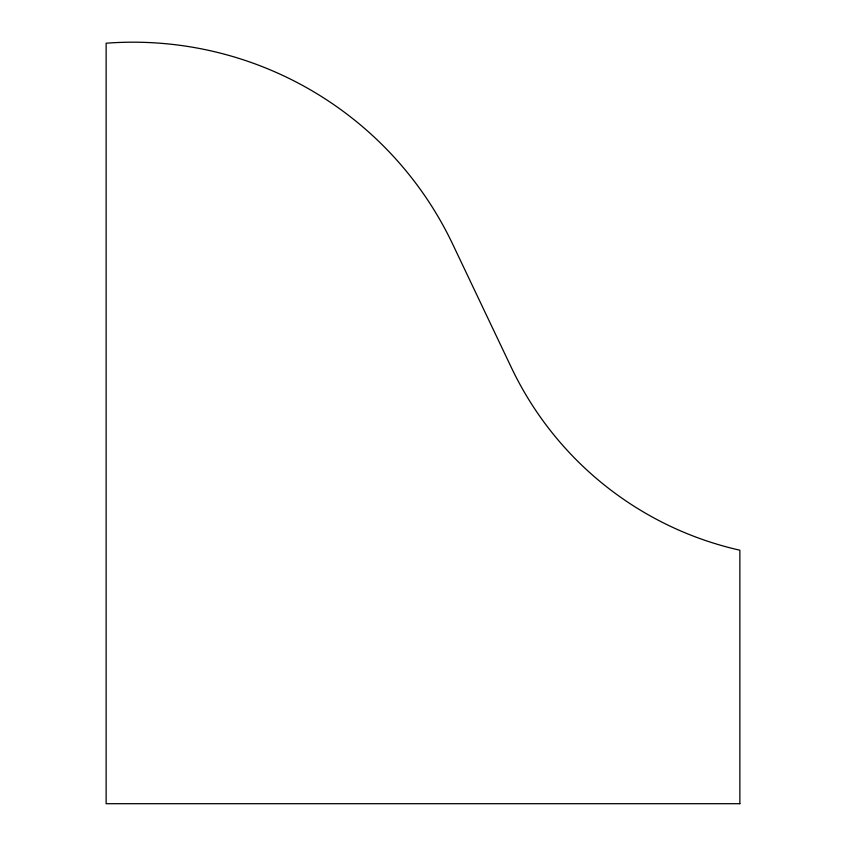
<?xml version="1.0" encoding="UTF-8"?>
<svg xmlns="http://www.w3.org/2000/svg" width="846" height="846" viewBox="0 0 846 846"><rect width="100%" height="100%" fill="white"/><g stroke="black" fill="none" stroke-linecap="round" stroke-linejoin="round"><path stroke-width="1.27" d="M739.869 803.7L106.131 803.7L106.131 43.22A353.903 353.903 0 0 1 452.663 244.113L511.386 367.608A334.36 334.36 0 0 0 739.869 550.207L739.869 803.7"/></g></svg>
